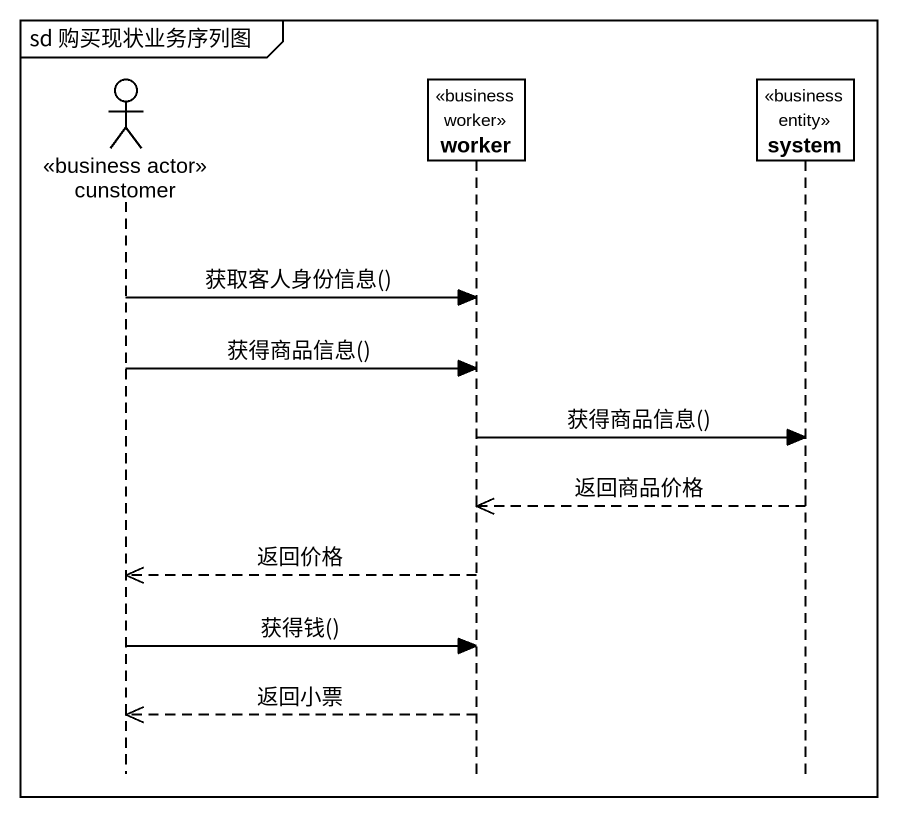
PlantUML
@startuml
mainframe sd 购买现状业务序列图
hide footbox
actor cunstomer <<business actor>>
participant worker <<business worker>>
participant system <<business entity>>

cunstomer -> worker : 获取客人身份信息()
cunstomer -> worker : 获得商品信息()
worker -> system : 获得商品信息()
system -->> worker : 返回商品价格
worker -->> cunstomer : 返回价格
cunstomer -> worker : 获得钱()
worker -->> cunstomer : 返回小票
@enduml
